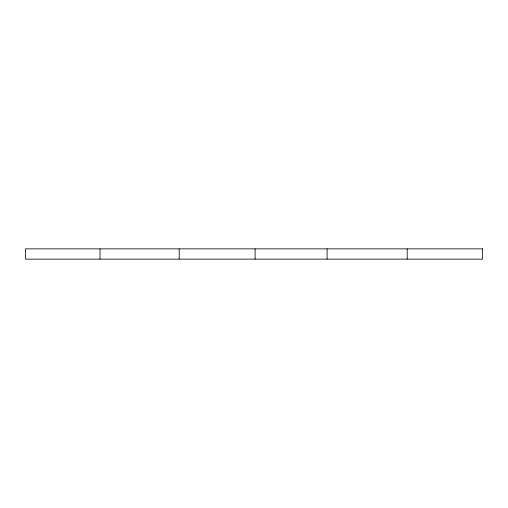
<?xml version="1.0" encoding="UTF-8"?>
<svg xmlns="http://www.w3.org/2000/svg" width="508" height="508" viewBox="0 0 508 508"><rect width="100%" height="100%" fill="white"/><g stroke="black" fill="none" stroke-linecap="round" stroke-linejoin="round"><path stroke-width="0.76" d="M407.2 248.863L407.2 259.137M327.089 248.863L327.089 259.137M255.118 248.863L255.118 259.137M179.184 248.863L179.184 259.137M100.019 248.863L100.019 259.137M482.6 248.863L25.4 248.863L25.4 259.137L482.6 259.137L482.6 248.863"/></g></svg>
